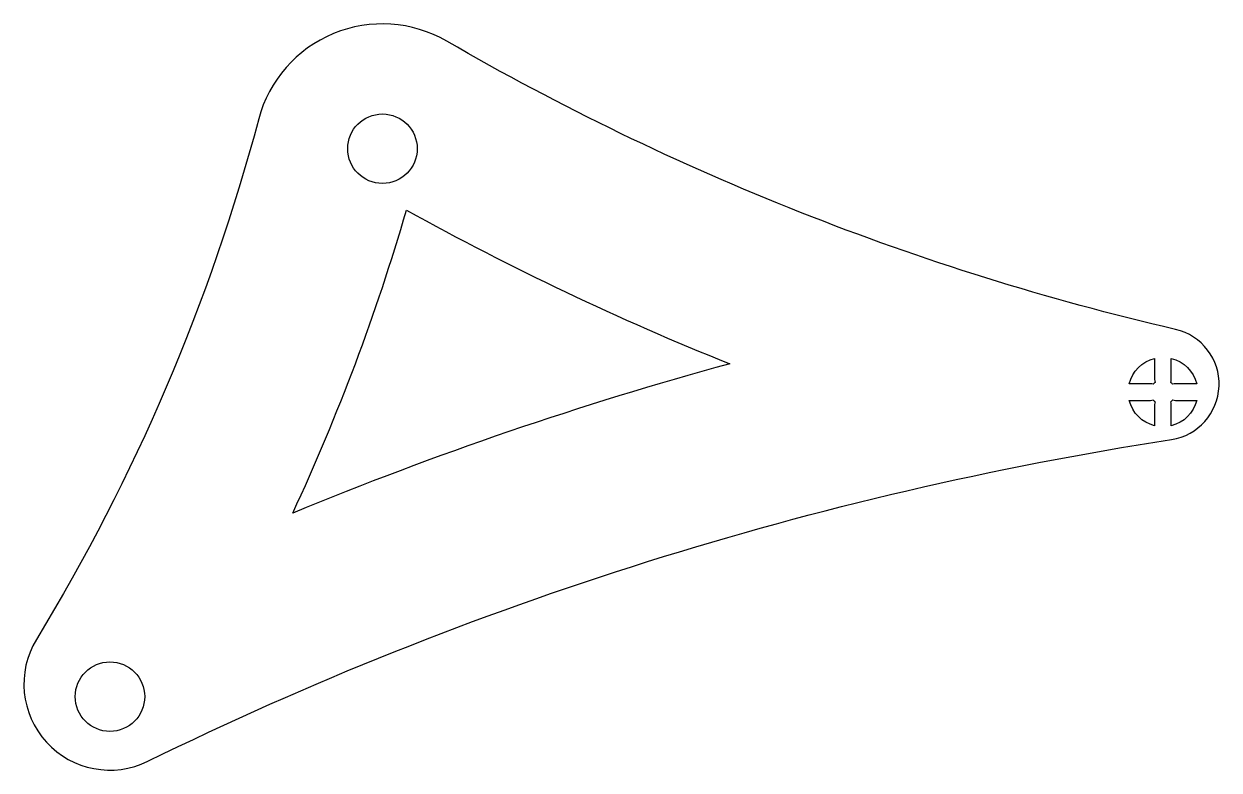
# Model space of a CAD drawing. Header units: millimetres. Extents: x -68.3 to 3.4, y -22.7 to 22.1.
import ezdxf

# ---------------------------------------------------------------- set-up
doc = ezdxf.new("R2010")
doc.units = ezdxf.units.MM

msp = doc.modelspace()

# ---------------------------------------------------------------- linework, layer by layer
for points in [[(0.514, -2.848, 0.825294), (0.762, 3.756, -0.074349), (-42.926, 21.048, 0.494198), (-54.194, 16.381, -0.071686), (-67.514, -14.84, 0.749805), (-60.837, -22.148, -0.075919)], [(-52.152, -7.26, 0.03768), (-45.336, 10.917, 0.031787), (-25.967, 1.703, 0.031056)], [(-0.5, 2.022), (-0.5, 0.75, 0.085164), (-0.471, 0.583, 0.052911), (-0.583, 0.471, 0.085164), (-0.75, 0.5), (-2.022, 0.5, -0.278357)], [(0.5, 2.022, -0.278357), (2.022, 0.5), (0.75, 0.5, 0.085164), (0.583, 0.471, 0.052911), (0.471, 0.583, 0.085164), (0.5, 0.75)], [(-0.5, -2.022, -0.278357), (-2.022, -0.5), (-0.75, -0.5, 0.085164), (-0.583, -0.471, 0.052911), (-0.471, -0.583, 0.085164), (-0.5, -0.75)], [(0.5, -2.022), (0.5, -0.75, 0.085164), (0.471, -0.583, 0.052911), (0.583, -0.471, 0.085164), (0.75, -0.5), (2.022, -0.5, -0.278357)]]:
    msp.add_lwpolyline(points, format="xyb", close=True)
for centre in [(-46.776, 14.596), (-63.109, -18.27)]:
    msp.add_circle(centre, 2.083)

doc.saveas('drawing.dxf')
